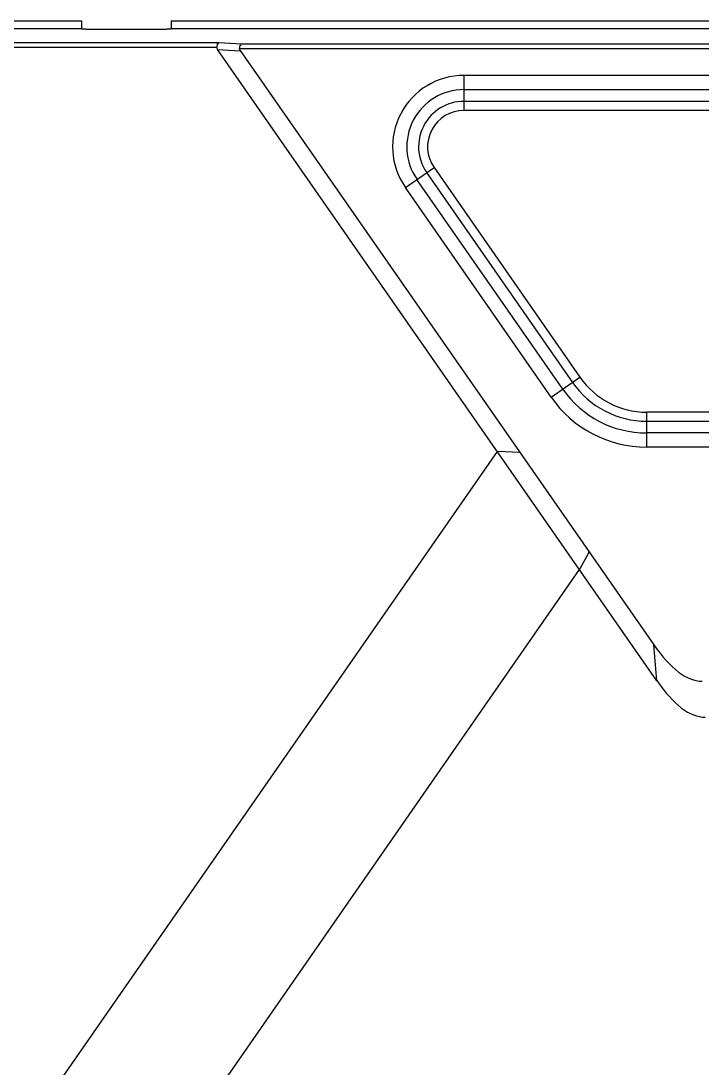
# Model space of a CAD drawing. Header units: millimetres. Extents: x 389 to 17466, y 310 to 5904.
# Drawn here: x 11101.3 to 11177, y 2017.1 to 2133.6 of the extents above; entities that cross this region are included whole.
import ezdxf

# ---------------------------------------------------------------- set-up
doc = ezdxf.new("R2010")
doc.units = ezdxf.units.MM

# ---------------------------------------------------------------- blocks, each defined once
blk = doc.blocks.new('aszfxn')
at = {"color": 7, "linetype": 'Continuous'}
for p, q in [((9111.85, 3305.69), (9295.35, 3305.69)), ((9295.35, 3305.69), (9295.35, 3304.85)), ((9305.35, 3305.69), (9305.35, 3304.85)), ((9305.35, 3305.69), (9495.35, 3305.69)), ((9260.05, 3304.85), (9295.35, 3304.85)), ((9295.85, 3304.79), (9304.85, 3304.79)), ((9305.35, 3304.85), (9383.36, 3304.85)), ((9310.63, 3303.24), (9263.55, 3303.24)), ((9313.16, 3303.11), (9310.63, 3303.24)), ((9487.46, 3303.11), (9313.16, 3303.11)), ((9310.43, 3302.74), (9263.05, 3302.74)), ((9359.38, 3232.26), (9310.5, 3302.52)), ((9310.5, 3302.51), (9313.03, 3302.38)), ((9312.95, 3302.61), (9487.67, 3302.61)), ((9313.02, 3302.39), (9359.03, 3236.26)), ((9337.91, 3299.64), (9337.91, 3295.75)), ((9337.91, 3299.64), (9462.79, 3299.64)), ((9337.91, 3298.06), (9462.79, 3298.06)), ((9462.79, 3296.74), (9337.91, 3296.74)), ((9337.91, 3295.75), (9462.79, 3295.75)), ((9331.39, 3287.16), (9334.58, 3289.38)), ((9334.58, 3289.38), (9350.81, 3266.03)), ((9348.91, 3264.71), (9332.68, 3288.06)), ((9333.76, 3288.81), (9349.98, 3265.46)), ((9347.61, 3263.81), (9331.39, 3287.16)), ((9347.61, 3263.81), (9350.81, 3266.03)), ((9358.24, 3258.25), (9358.24, 3262.14)), ((9442.46, 3262.14), (9358.24, 3262.14)), ((9358.24, 3261.14), (9442.46, 3261.14)), ((9442.46, 3259.83), (9358.24, 3259.83)), ((9083.27, 2885.85), (9341.64, 3257.76)), ((9344.15, 3257.64), (9341.64, 3257.76)), ((9442.46, 3258.25), (9358.24, 3258.25)), ((9351.84, 3246.59), (9350.77, 3244.62)), ((9083.38, 2859.71), (9350.77, 3244.62)), ((9359.38, 3232.26), (9359.03, 3236.26))]:
    blk.add_line(p, q, dxfattribs=at)
for points in [[(9310.43, 3302.74), (9310.43, 3302.67), (9310.46, 3302.59), (9310.5, 3302.52)], [(9313.02, 3302.39), (9312.98, 3302.46), (9312.96, 3302.54), (9312.95, 3302.61)]]:
    blk.add_lwpolyline(points, dxfattribs=at)
for centre, radius, start, end in [((9337.91, 3291.69), 7.94, 90, 214.7874), ((9337.91, 3291.69), 6.36, 90, 214.7874), ((9337.91, 3291.69), 5.05, 90, 214.7874), ((9337.91, 3291.69), 4.05, 90, 214.7874), ((9358.24, 3271.19), 9.05, 214.7874, 270), ((9358.24, 3271.19), 11.36, 214.7874, 270), ((9358.24, 3271.19), 10.05, 214.7874, 270), ((9358.24, 3271.19), 12.94, 214.7874, 270)]:
    blk.add_arc(centre, radius, start, end, dxfattribs=at)
for centre, major_axis, ratio, start_param, end_param in [((9295.85, 3304.82), (0.5, 0), 0.052408, -3.141593, -1.570796), ((9304.85, 3304.82), (0.5, 0), 0.052408, -1.570796, 0), ((9347.2, 3433.75), (-17.46, 201.54), 0.123579, -3.353477, -3.152301), ((9347.54, 3429.75), (-17.46, 201.54), 0.123579, -3.353477, -3.152301)]:
    blk.add_ellipse(centre, major_axis=major_axis, ratio=ratio, start_param=start_param, end_param=end_param, dxfattribs=at)
for points, knots in [([(9310.43, 3302.74), (9310.44, 3302.85), (9310.44, 3302.96), (9310.51, 3303.2), (9310.58, 3303.13), (9310.59, 3303.1)], [0, 0, 0, 0, 0.641046, 0.82242, 1, 1, 1, 1]), ([(9312.95, 3302.6), (9312.95, 3302.72), (9312.96, 3302.83), (9313.04, 3303.07), (9313.1, 3302.99), (9313.11, 3302.97)], [0, 0, 0, 0, 0.644813, 0.832203, 1, 1, 1, 1])]:
    blk.add_open_spline(points, degree=3, knots=knots, dxfattribs=at)
blk = doc.blocks.new('*U25')
blk.add_blockref('aszfxn', (-9400.35, -3069.19))
blk = doc.blocks.new('*U26')
at = {"color": 0, "linetype": 'ByBlock', "lineweight": -2, "transparency": 16777216}
blk.add_blockref('*U25', (0, 0), dxfattribs=at)

msp = doc.modelspace()

# ---------------------------------------------------------------- block references
msp.add_blockref('*U26', (11212.979, 1897.1281))

doc.saveas('drawing.dxf')
